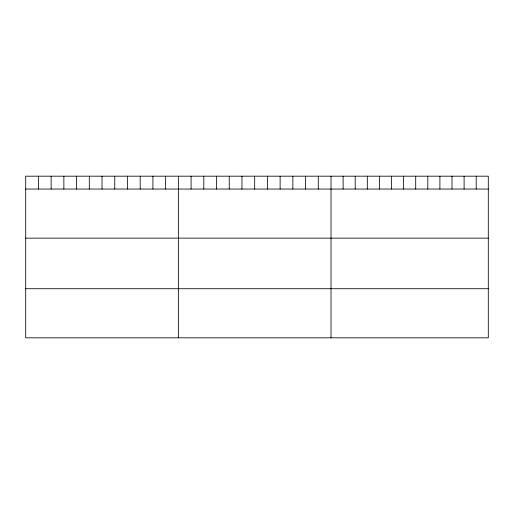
<?xml version="1.0" encoding="UTF-8"?>
<svg xmlns="http://www.w3.org/2000/svg" width="514" height="514" viewBox="0 0 514 514"><rect width="100%" height="100%" fill="white"/><g stroke="black" fill="none" stroke-linecap="round" stroke-linejoin="round"><path stroke-width="0.77" d="M488.3 189.049L488.3 337.814L25.7 337.814L25.7 176.186L488.3 176.186L488.3 189.049L25.7 189.049M25.7 238.143L488.3 238.143M25.7 288.72L488.3 288.72M476.202 176.186L476.202 189.049M464.103 176.186L464.103 189.049M452.005 176.186L452.005 189.049M439.907 176.186L439.907 189.049M427.809 176.186L427.809 189.049M415.71 176.186L415.71 189.049M403.606 176.186L403.606 189.049M391.507 176.186L391.507 189.049M379.409 176.186L379.409 189.049M367.311 176.186L367.311 189.049M355.213 176.186L355.213 189.049M343.114 176.186L343.114 189.049M331.016 176.186L331.016 337.814M318.294 176.186L318.294 189.049M305.573 176.186L305.573 189.049M292.851 176.186L292.851 189.049M280.13 176.186L280.13 189.049M267.409 176.186L267.409 189.049M254.687 176.186L254.687 189.049M241.965 176.186L241.965 189.049M229.244 176.186L229.244 189.049M216.522 176.186L216.522 189.049M203.801 176.186L203.801 189.049M191.079 176.186L191.079 189.049M178.358 176.186L178.358 337.814M165.636 176.186L165.636 189.049M152.915 176.186L152.915 189.049M140.193 176.186L140.193 189.049M127.472 176.186L127.472 189.049M114.75 176.186L114.75 189.049M102.029 176.186L102.029 189.049M89.307 176.186L89.307 189.049M76.586 176.186L76.586 189.049M63.864 176.186L63.864 189.049M51.143 176.186L51.143 189.049M38.421 176.186L38.421 189.049"/></g></svg>
